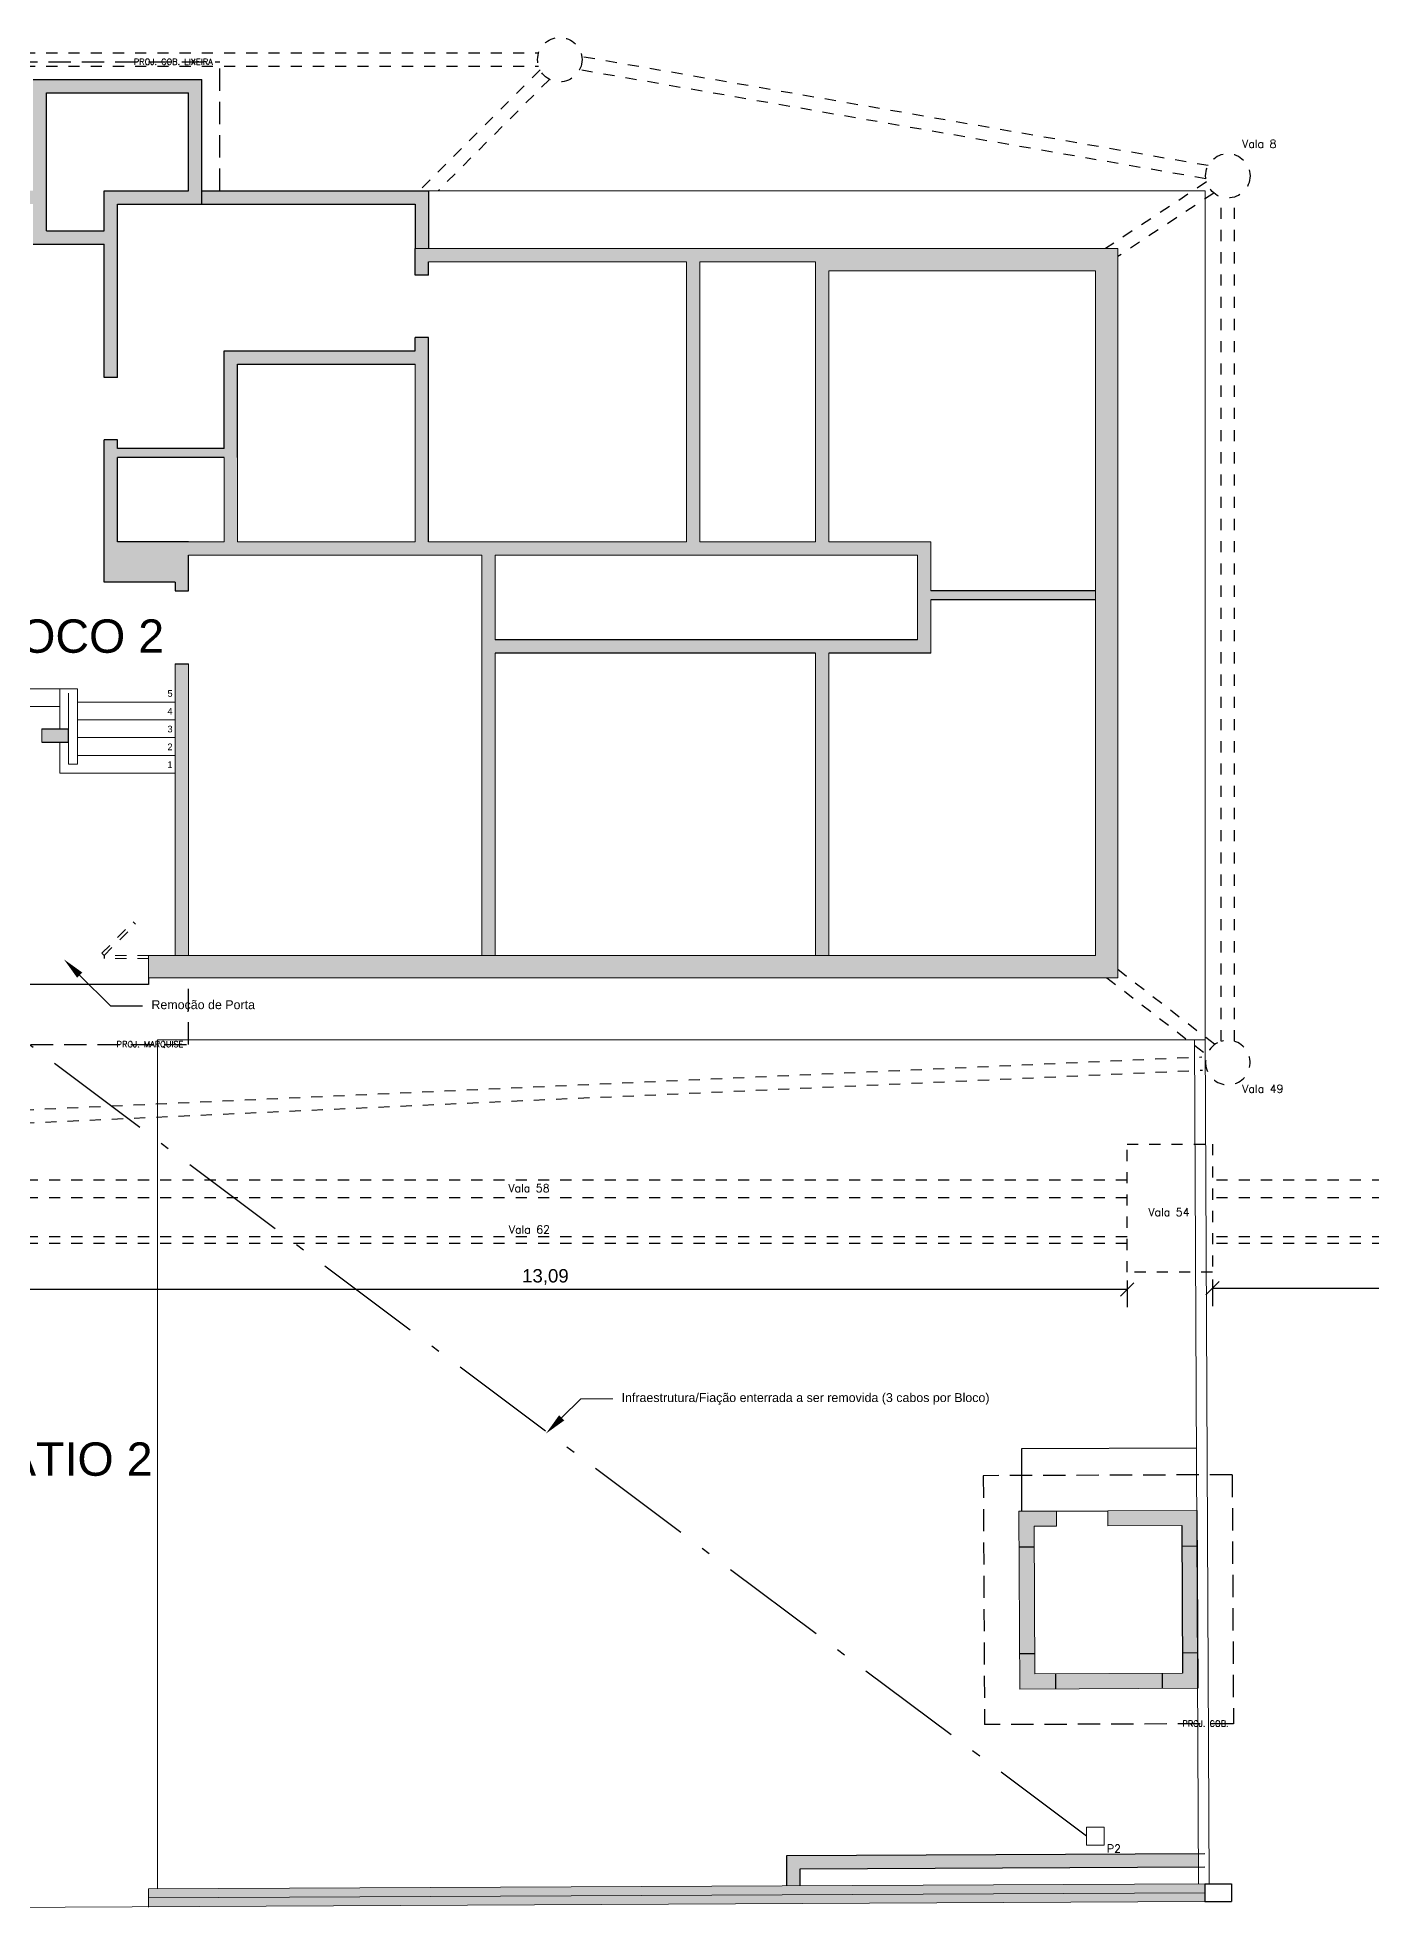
# Model space of a CAD drawing. Extents: x 0 to 11638, y -6007 to 0.
# Drawn here: x 10364.37 to 10379.37, y -5600.02 to -5578.97 of the extents above; entities that cross this region are included whole.
import ezdxf
from ezdxf import colors
from ezdxf.entities.mleader import LeaderData, LeaderLine
from ezdxf.math import Vec2, Vec3

# ---------------------------------------------------------------- set-up
doc = ezdxf.new("R2010")
doc.units = 0
for name, pattern in [('ACAD_ISO10W100', [18, 12, -3, 0, -3]), ('CACHE', [0.375, 0.25, -0.125]), ('DASHED', [0.25, 0.125, -0.125])]:
    doc.linetypes.add(name, pattern=pattern)
doc.layers.get('Defpoints').update_dxf_attribs({"linetype": 'CONTINUOUS'})
for name, color, linetype, lineweight in [('ARQ - Alvenaria Alta', 251, 'CONTINUOUS', 13), ('ARQ - Alvenaria Média-Baixa', 252, 'CONTINUOUS', 20), ('ARQ - Desnível', 8, 'CONTINUOUS', 20), ('ARQ - Escadas', 1, 'CONTINUOUS', 9), ('ARQ - Esquadrias', 1, 'CONTINUOUS', 9), ('ARQ - Grades', 1, 'CONTINUOUS', 15), ('ARQ - Guias Calçadas Sarjetas', 254, 'CONTINUOUS', 20), ('ARQ - Textos', 4, 'CONTINUOUS', 5), ('Elétrica', 30, 'CONTINUOUS', 20)]:
    doc.layers.add(name, color=color, linetype=linetype, lineweight=lineweight)
for name, color, linetype in [('ARQ - Cotas', 1, 'CONTINUOUS'), ('ARQ - Desnível Terreno', 14, 'CONTINUOUS'), ('ARQ - Projeções', 253, 'CACHE')]:
    doc.layers.add(name, color=color, linetype=linetype)
doc.styles.add('ROMANS', font='romans.shx', dxfattribs={"height": 0.3})
doc.styles.get("Standard").update_dxf_attribs({"font": 'arial.ttf', "height": 0.15})
doc.dimstyles.get("Standard").update_dxf_attribs({"dimtxt": 0.1, "dimasz": 0.15, "dimexe": 0.2, "dimexo": 0.2, "dimgap": 0.05, "dimtad": 1, "dimzin": 0, "dimtxsty": 'STANDARD', "dimblk": 'OBLIQUE', "dimcen": 0.5, "dimclrd": 256, "dimclre": 256, "dimclrt": 256, "dimadec": 0, "dimazin": 0, "dimtfac": 1, "dimtmove": 0, "dimatfit": 3, "dimfxl": 0.1, "dimfxlon": 1, "dimtfillclr": 256, "dimtolj": 1, "dimtzin": 0, "dimlwd": -1, "dimarcsym": 0})

# ---------------------------------------------------------------- blocks, each defined once
blk = doc.blocks.new('_Oblique')
at = {"layer": 'ARQ - Esquadrias', "color": 0, "lineweight": -2}
blk.add_line((-0.5, -0.5), (0.5, 0.5), dxfattribs=at)
blk = doc.blocks.new('*D909')
at = {"layer": 'ARQ - Cotas', "lineweight": -2, "transparency": 16777216}
for p, q in [((10363.536, -5592.956), (10363.536, -5593.256)), ((10376.622, -5592.954), (10376.622, -5593.254))]:
    blk.add_line(p, q, dxfattribs=at)
at = {"layer": 'ARQ - Cotas', "transparency": 16777216}
blk.add_line((10376.622, -5593.054), (10363.536, -5593.056), dxfattribs=at)
at = {"layer": 'Defpoints', "color": 0, "lineweight": -2, "transparency": 16777216}
for p in [(10363.536, -5592.026), (10376.621, -5592.024), (10363.536, -5593.056)]:
    blk.add_point(p, dxfattribs=at)
at = {"layer": 'ARQ - Cotas', "transparency": 16777216, "xscale": 0.15, "yscale": 0.15, "zscale": 0.15}
for p, rotation in [((10363.536, -5593.056), 180.0094975595223), ((10376.622, -5593.054), 0.0094975595223623)]:
    blk.add_blockref('_Oblique', p, dxfattribs=dict(at, rotation=rotation))
at = {"layer": 'ARQ - Cotas', "lineweight": -2, "transparency": 16777216, "insert": (10370.079, -5592.915), "char_height": 0.15, "attachment_point": 5, "rotation": 0.0095}
blk.add_mtext('\\A1;13,09', dxfattribs=at)
blk = doc.blocks.new('*D917')
at = {"layer": 'ARQ - Cotas', "lineweight": -2, "transparency": 16777216}
for p, q in [((10377.582, -5592.941), (10377.582, -5593.241)), ((10394.252, -5592.939), (10394.252, -5593.239))]:
    blk.add_line(p, q, dxfattribs=at)
at = {"layer": 'ARQ - Cotas', "transparency": 16777216}
blk.add_line((10377.582, -5593.041), (10394.252, -5593.039), dxfattribs=at)
at = {"layer": 'Defpoints', "color": 0, "lineweight": -2, "transparency": 16777216}
for p in [(10377.581, -5592.024), (10394.252, -5592.021), (10394.252, -5593.039)]:
    blk.add_point(p, dxfattribs=at)
at = {"layer": 'ARQ - Cotas', "transparency": 16777216, "xscale": 0.15, "yscale": 0.15, "zscale": 0.15}
for p, rotation in [((10377.582, -5593.041), 180.0094975595177), ((10394.252, -5593.039), 0.0094975595177042)]:
    blk.add_blockref('_Oblique', p, dxfattribs=dict(at, rotation=rotation))
at = {"layer": 'ARQ - Cotas', "lineweight": -2, "transparency": 16777216, "insert": (10385.917, -5592.9), "char_height": 0.15, "attachment_point": 5, "rotation": 0.0095}
blk.add_mtext('\\A1;16,67', dxfattribs=at)

msp = doc.modelspace()

# ---------------------------------------------------------------- hatches: boundary and pattern name
at = {"layer": 'ARQ - Alvenaria Alta', "lineweight": -2}
h = msp.add_hatch(color=7, dxfattribs=at)
h.dxf.hatch_style = 1
h.paths.add_polyline_path([(10364.116, -5582.498), (10363.316, -5582.498), (10363.316, -5581.648), (10363.166, -5581.648), (10363.166, -5582.498), (10361.416, -5582.498), (10361.416, -5583.298), (10360.616, -5583.298), (10360.616, -5581.348), (10352.616, -5581.348), (10352.616, -5589.548), (10363.616, -5589.548), (10363.616, -5589.298), (10363.319, -5589.298), (10352.866, -5589.298), (10352.866, -5585.298), (10354.716, -5585.298), (10354.716, -5585.898), (10355.866, -5585.898), (10355.866, -5589.298), (10356.016, -5589.298), (10356.016, -5585.898), (10359.616, -5585.898), (10359.616, -5589.298), (10359.766, -5589.298), (10359.766, -5584.798), (10363.166, -5584.798), (10363.166, -5585.198), (10363.316, -5585.198), (10363.316, -5585.098), (10364.116, -5585.098)])
h.paths.add_polyline_path([(10363.166, -5584.648), (10361.966, -5584.648), (10361.966, -5583.298), (10361.566, -5583.298), (10361.566, -5582.648), (10363.966, -5582.648), (10363.966, -5584.648)], flags=16)
h.paths.add_polyline_path([(10361.816, -5584.648), (10360.616, -5584.648), (10360.616, -5583.448), (10361.816, -5583.448)], flags=16)
h.paths.add_polyline_path([(10360.466, -5584.648), (10357.466, -5584.648), (10357.466, -5581.498), (10360.466, -5581.498)], flags=16)
h.paths.add_polyline_path([(10359.616, -5584.798), (10359.616, -5585.748), (10354.866, -5585.748), (10354.866, -5584.798)], flags=16)
h.paths.add_polyline_path([(10357.316, -5584.648), (10356.016, -5584.648), (10356.016, -5581.498), (10357.316, -5581.498)], flags=16)
h.paths.add_polyline_path([(10355.866, -5584.648), (10354.716, -5584.648), (10354.716, -5585.198), (10352.866, -5585.198), (10352.866, -5581.598), (10355.866, -5581.598)], flags=16)
h.paths.add_polyline_path([(10363.316, -5586.018), (10363.166, -5586.018), (10363.166, -5589.298), (10363.234, -5589.298), (10363.234, -5588.098), (10363.616, -5588.098), (10363.616, -5587.948), (10363.316, -5587.948), (10363.316, -5586.898), (10363.616, -5586.898), (10363.616, -5586.748), (10363.316, -5586.748)], flags=17)
h.paths.add_polyline_path([(10374.416, -5584.648), (10373.266, -5584.648), (10373.266, -5581.598), (10376.266, -5581.598), (10376.266, -5589.298), (10365.616, -5589.298), (10365.616, -5589.548), (10376.516, -5589.548), (10376.516, -5581.348), (10368.616, -5581.348), (10368.616, -5581.648), (10368.766, -5581.648), (10368.766, -5581.498), (10371.666, -5581.498), (10371.666, -5584.648), (10368.766, -5584.648), (10368.766, -5582.348), (10368.616, -5582.348), (10368.616, -5582.498), (10366.466, -5582.498), (10366.466, -5583.598), (10365.266, -5583.598), (10365.266, -5583.498), (10365.116, -5583.498), (10365.116, -5585.098), (10365.916, -5585.098), (10365.916, -5585.198), (10366.066, -5585.198), (10366.066, -5584.798), (10369.366, -5584.798), (10369.366, -5589.298), (10369.516, -5589.298), (10369.516, -5585.898), (10373.116, -5585.898), (10373.116, -5589.298), (10373.266, -5589.298), (10373.266, -5585.898), (10374.416, -5585.898), (10374.416, -5585.298), (10376.266, -5585.298), (10376.266, -5585.198), (10374.416, -5585.198)])
h.paths.add_polyline_path([(10365.266, -5584.648), (10365.266, -5583.698), (10366.466, -5583.698), (10366.466, -5584.648), (10366.066, -5584.648)], flags=16)
h.paths.add_polyline_path([(10366.616, -5584.648), (10366.616, -5582.648), (10368.616, -5582.648), (10368.616, -5584.648)], flags=16)
h.paths.add_polyline_path([(10369.516, -5584.798), (10374.266, -5584.798), (10374.266, -5585.748), (10369.516, -5585.748)], flags=16)
h.paths.add_polyline_path([(10371.816, -5584.648), (10371.816, -5581.498), (10373.116, -5581.498), (10373.116, -5584.648)], flags=16)
h.paths.add_polyline_path([(10363.416, -5580.698), (10363.166, -5580.698), (10363.166, -5580.948), (10363.316, -5580.948), (10363.316, -5580.848), (10363.416, -5580.848)])
h.paths.add_polyline_path([(10366.216, -5579.448), (10364.316, -5579.448), (10364.316, -5580.698), (10364.216, -5580.698), (10364.216, -5580.848), (10364.316, -5580.848), (10364.316, -5581.298), (10365.116, -5581.298), (10365.116, -5582.798), (10365.266, -5582.798), (10365.266, -5580.848), (10366.216, -5580.848)])
h.paths.add_polyline_path([(10364.466, -5579.598), (10366.066, -5579.598), (10366.066, -5580.698), (10365.116, -5580.698), (10365.116, -5581.148), (10364.466, -5581.148)], flags=16)
h = msp.add_hatch(color=7, dxfattribs=at)
h.dxf.hatch_style = 1
h.paths.add_polyline_path([(10364.716, -5586.748), (10364.416, -5586.748), (10364.416, -5586.898), (10364.716, -5586.898)])
h.paths.add_polyline_path([(10366.066, -5586.018), (10365.916, -5586.018), (10365.916, -5589.298), (10366.066, -5589.298)])
h = msp.add_hatch(color=7, dxfattribs=at)
h.dxf.hatch_style = 1
h.paths.add_polyline_path([(10375.577, -5595.718), (10375.827, -5595.717), (10375.826, -5595.547), (10375.406, -5595.549), (10375.408, -5595.949), (10375.578, -5595.948)])
h.paths.add_polyline_path([(10375.578, -5595.948), (10375.408, -5595.949), (10375.414, -5597.149), (10375.584, -5597.148)])
h.paths.add_polyline_path([(10375.815, -5597.377), (10375.585, -5597.378), (10375.584, -5597.148), (10375.414, -5597.149), (10375.416, -5597.549), (10375.816, -5597.547)])
h.paths.add_polyline_path([(10377.015, -5597.371), (10375.815, -5597.377), (10375.816, -5597.547), (10377.016, -5597.541)])
h.paths.add_polyline_path([(10377.414, -5597.139), (10377.244, -5597.14), (10377.245, -5597.37), (10377.015, -5597.371), (10377.016, -5597.541), (10377.416, -5597.539)])
h.paths.add_polyline_path([(10377.408, -5595.939), (10377.238, -5595.94), (10377.244, -5597.14), (10377.414, -5597.139)])
h.paths.add_polyline_path([(10377.406, -5595.539), (10376.406, -5595.544), (10376.407, -5595.714), (10377.237, -5595.71), (10377.238, -5595.94), (10377.408, -5595.939)])
at = {"layer": 'ARQ - Alvenaria Média-Baixa', "lineweight": -2}
h = msp.add_hatch(color=256, dxfattribs=at)
h.dxf.hatch_style = 1
h.paths.add_polyline_path([(10363.166, -5580.698), (10360.466, -5580.698), (10360.466, -5581.348), (10360.616, -5581.348), (10360.616, -5580.848), (10363.166, -5580.848)])
h.paths.add_polyline_path([(10363.316, -5579.598), (10363.166, -5579.598), (10363.166, -5580.698), (10363.316, -5580.698)])
h.paths.add_polyline_path([(10368.766, -5580.698), (10366.216, -5580.698), (10366.216, -5580.848), (10368.616, -5580.848), (10368.616, -5581.348), (10368.766, -5581.348)])
h = msp.add_hatch(color=256, dxfattribs=at)
h.dxf.hatch_style = 1
h.paths.add_polyline_path([(10377.425, -5599.549), (10377.425, -5599.399), (10372.796, -5599.422), (10372.796, -5599.762), (10372.946, -5599.761), (10372.945, -5599.572)])
h = msp.add_hatch(color=256, dxfattribs=at)
h.dxf.hatch_style = 1
h.paths.add_polyline_path([(10377.496, -5599.739), (10365.616, -5599.796), (10365.615, -5599.896), (10377.496, -5599.839)])
h.paths.add_polyline_path([(10377.496, -5599.839), (10365.615, -5599.896), (10365.615, -5599.997), (10377.496, -5599.939)])

# ---------------------------------------------------------------- linework, layer by layer
at = {"layer": 'ARQ - Alvenaria Alta', "lineweight": -2}
for p, q in [((10364.316, -5579.448), (10366.216, -5579.448)), ((10366.216, -5580.848), (10366.216, -5579.448)), ((10364.466, -5581.148), (10364.466, -5579.598)), ((10364.466, -5579.598), (10366.066, -5579.598)), ((10366.066, -5580.698), (10366.066, -5579.598)), ((10365.116, -5581.148), (10365.116, -5580.698)), ((10365.116, -5580.698), (10366.066, -5580.698)), ((10365.266, -5582.798), (10365.266, -5580.848)), ((10365.266, -5580.848), (10366.216, -5580.848)), ((10364.466, -5581.148), (10365.116, -5581.148)), ((10364.316, -5581.298), (10365.116, -5581.298)), ((10365.116, -5582.798), (10365.116, -5581.298)), ((10368.616, -5581.648), (10368.616, -5581.348)), ((10368.766, -5581.648), (10368.616, -5581.648)), ((10368.766, -5581.648), (10368.766, -5581.498)), ((10366.466, -5583.598), (10366.466, -5582.498)), ((10366.466, -5582.498), (10368.616, -5582.498)), ((10368.616, -5582.498), (10368.616, -5582.348)), ((10368.766, -5582.348), (10368.616, -5582.348)), ((10368.766, -5584.648), (10368.766, -5582.348)), ((10366.616, -5583.698), (10366.616, -5582.648)), ((10366.616, -5582.648), (10368.616, -5582.648)), ((10365.266, -5582.798), (10365.116, -5582.798)), ((10365.266, -5583.498), (10365.116, -5583.498)), ((10365.116, -5585.098), (10365.116, -5583.498)), ((10365.266, -5583.598), (10365.266, -5583.498)), ((10366.466, -5583.598), (10365.266, -5583.598)), ((10366.466, -5583.698), (10365.266, -5583.698)), ((10365.266, -5584.648), (10365.266, -5583.698)), ((10366.066, -5584.648), (10365.266, -5584.648)), ((10366.066, -5585.198), (10366.066, -5584.798)), ((10365.916, -5585.098), (10365.116, -5585.098)), ((10365.916, -5585.098), (10365.916, -5585.198)), ((10365.916, -5585.198), (10366.066, -5585.198)), ((10376.266, -5585.198), (10374.416, -5585.198)), ((10376.266, -5585.298), (10374.416, -5585.298)), ((10374.266, -5585.748), (10369.516, -5585.748)), ((10365.916, -5586.018), (10366.066, -5586.018)), ((10373.116, -5585.898), (10369.516, -5585.898)), ((10374.416, -5585.898), (10373.266, -5585.898)), ((10364.416, -5586.748), (10364.716, -5586.748)), ((10364.416, -5586.898), (10364.716, -5586.898)), ((10364.716, -5586.898), (10364.716, -5586.748)), ((10377.406, -5595.539), (10377.416, -5597.539)), ((10377.237, -5595.71), (10377.245, -5597.37)), ((10375.408, -5595.949), (10375.575, -5595.948)), ((10377.238, -5595.94), (10377.408, -5595.939)), ((10375.414, -5597.149), (10375.584, -5597.148)), ((10377.244, -5597.14), (10377.414, -5597.139)), ((10375.815, -5597.377), (10375.816, -5597.546)), ((10377.015, -5597.371), (10377.016, -5597.54)), ((10377.496, -5599.739), (10377.496, -5599.939)), ((10377.496, -5599.739), (10377.796, -5599.739)), ((10377.796, -5599.739), (10377.796, -5599.939)), ((10377.497, -5599.939), (10377.797, -5599.939))]:
    msp.add_line(p, q, dxfattribs=at)
at = {"layer": 'ARQ - Alvenaria Alta', "ltscale": 0.01, "transparency": 33554684}
for p, q in [((10376.516, -5581.348), (10368.616, -5581.348)), ((10376.516, -5581.348), (10376.516, -5589.548)), ((10371.666, -5581.498), (10368.766, -5581.498)), ((10371.666, -5584.648), (10371.666, -5581.498)), ((10373.116, -5581.498), (10371.816, -5581.498)), ((10371.816, -5584.648), (10371.816, -5581.498)), ((10373.116, -5584.648), (10373.116, -5581.498)), ((10376.266, -5581.598), (10373.266, -5581.598)), ((10373.266, -5584.648), (10373.266, -5581.598)), ((10376.266, -5581.598), (10376.266, -5589.298)), ((10366.616, -5584.648), (10366.616, -5582.648)), ((10368.616, -5584.648), (10368.616, -5582.648)), ((10366.466, -5584.648), (10366.466, -5583.698)), ((10366.066, -5584.648), (10366.466, -5584.648)), ((10366.066, -5584.798), (10369.366, -5584.798)), ((10366.616, -5584.648), (10368.616, -5584.648)), ((10368.766, -5584.648), (10371.666, -5584.648)), ((10369.516, -5584.798), (10374.266, -5584.798)), ((10371.816, -5584.648), (10373.116, -5584.648)), ((10373.266, -5584.648), (10374.416, -5584.648)), ((10376.266, -5589.298), (10365.616, -5589.298)), ((10365.616, -5589.298), (10365.616, -5589.548)), ((10376.516, -5589.548), (10365.616, -5589.548)), ((10375.406, -5595.549), (10375.416, -5597.549)), ((10375.826, -5595.547), (10375.827, -5595.717)), ((10376.406, -5595.544), (10376.407, -5595.714)), ((10375.577, -5595.718), (10375.585, -5597.378))]:
    msp.add_line(p, q, dxfattribs=at)
at = {"layer": 'ARQ - Alvenaria Alta'}
for p, q in [((10369.366, -5589.298), (10369.366, -5584.798)), ((10369.516, -5585.748), (10369.516, -5584.798)), ((10374.266, -5585.748), (10374.266, -5584.798)), ((10374.416, -5585.198), (10374.416, -5584.648)), ((10374.416, -5585.898), (10374.416, -5585.298)), ((10365.916, -5589.298), (10365.916, -5586.018)), ((10366.066, -5589.298), (10366.066, -5586.018)), ((10369.516, -5589.298), (10369.516, -5585.898)), ((10373.116, -5589.298), (10373.116, -5585.898)), ((10373.266, -5589.298), (10373.266, -5585.898)), ((10364.416, -5586.898), (10364.416, -5586.748)), ((10375.826, -5595.547), (10375.406, -5595.549)), ((10377.406, -5595.539), (10376.406, -5595.544)), ((10375.827, -5595.717), (10375.577, -5595.718)), ((10377.237, -5595.71), (10376.407, -5595.714)), ((10377.245, -5597.37), (10375.585, -5597.378)), ((10377.416, -5597.539), (10375.416, -5597.549))]:
    msp.add_line(p, q, dxfattribs=at)
at = {"layer": 'ARQ - Alvenaria Média-Baixa', "lineweight": -2}
for p, q in [((10366.216, -5580.698), (10368.766, -5580.698)), ((10368.766, -5580.698), (10368.766, -5581.348)), ((10366.216, -5580.848), (10368.616, -5580.848)), ((10368.616, -5580.848), (10368.616, -5581.348)), ((10372.796, -5599.422), (10377.495, -5599.399)), ((10372.796, -5599.762), (10372.796, -5599.422)), ((10372.946, -5599.572), (10377.495, -5599.549)), ((10372.946, -5599.762), (10372.945, -5599.572))]:
    msp.add_line(p, q, dxfattribs=at)
at = {"layer": 'ARQ - Alvenaria Média-Baixa'}
for p, q in [((10364.616, -5586.748), (10364.616, -5586.298)), ((10364.816, -5586.298), (10364.616, -5586.298)), ((10364.816, -5587.148), (10364.816, -5586.298)), ((10364.716, -5587.148), (10364.716, -5586.348)), ((10364.816, -5587.148), (10364.716, -5587.148)), ((10377.496, -5599.739), (10365.616, -5599.796)), ((10377.496, -5599.939), (10361.282, -5600.018)), ((10365.616, -5599.796), (10365.615, -5600.001))]:
    msp.add_line(p, q, dxfattribs=at)
at = {"layer": 'ARQ - Cotas', "linetype": 'DASHED', "lineweight": -2}
for p, q in [((10365.091, -5589.273), (10365.444, -5588.92)), ((10365.116, -5589.298), (10365.469, -5588.945)), ((10365.116, -5589.298), (10365.116, -5589.333))]:
    msp.add_line(p, q, dxfattribs=at)
at = {"layer": 'ARQ - Desnível', "lineweight": -2}
for p, q in [((10365.616, -5589.623), (10363.616, -5589.623)), ((10365.616, -5589.548), (10365.616, -5589.623)), ((10377.403, -5594.839), (10375.433, -5594.849)), ((10375.433, -5594.849), (10375.436, -5595.549)), ((10375.826, -5595.547), (10376.406, -5595.544))]:
    msp.add_line(p, q, dxfattribs=at)
at = {"layer": 'ARQ - Desnível Terreno', "linetype": 'DASHED', "lineweight": -2}
for p, q in [((10351.715, -5579.148), (10370.002, -5579.148)), ((10351.715, -5579.298), (10370.002, -5579.298)), ((10370.019, -5579.339), (10368.66, -5580.698)), ((10377.507, -5580.563), (10370.463, -5579.338)), ((10377.533, -5580.415), (10370.488, -5579.19)), ((10370.125, -5579.445), (10368.872, -5580.698)), ((10377.515, -5580.599), (10376.379, -5581.348)), ((10377.597, -5580.724), (10376.516, -5581.438)), ((10377.68, -5590.264), (10377.68, -5580.769)), ((10377.83, -5590.264), (10377.83, -5580.769)), ((10376.516, -5589.454), (10377.612, -5590.298)), ((10376.393, -5589.548), (10377.521, -5590.417)), ((10362.451, -5591.113), (10377.464, -5590.439)), ((10362.457, -5591.262), (10377.47, -5590.588)), ((10376.621, -5592.861), (10376.621, -5591.421)), ((10376.621, -5591.421), (10377.581, -5591.421)), ((10377.581, -5591.421), (10377.581, -5592.861)), ((10376.621, -5591.824), (10363.536, -5591.826)), ((10394.252, -5591.821), (10377.578, -5591.824)), ((10376.621, -5592.024), (10363.536, -5592.026)), ((10394.252, -5592.021), (10377.579, -5592.024)), ((10376.621, -5592.464), (10363.536, -5592.464)), ((10376.621, -5592.539), (10363.536, -5592.539)), ((10394.252, -5592.464), (10377.581, -5592.464)), ((10394.252, -5592.539), (10377.581, -5592.539)), ((10377.581, -5592.861), (10376.621, -5592.861))]:
    msp.add_line(p, q, dxfattribs=at)
for centre in [(10370.241, -5579.223), (10377.755, -5580.53)]:
    msp.add_circle(centre, 0.25, dxfattribs=at)
msp.add_arc((10377.755, -5590.503), 0.25, 117.5424, 107.4576, dxfattribs=at)
at = {"layer": 'ARQ - Escadas'}
for p, q in [((10364.616, -5586.298), (10363.316, -5586.298)), ((10363.316, -5586.498), (10364.616, -5586.498)), ((10364.816, -5586.448), (10365.916, -5586.448)), ((10364.816, -5586.648), (10365.916, -5586.648)), ((10364.616, -5587.248), (10364.616, -5586.898)), ((10364.816, -5586.848), (10365.916, -5586.848)), ((10364.816, -5587.048), (10365.916, -5587.048)), ((10364.616, -5587.248), (10365.916, -5587.248))]:
    msp.add_line(p, q, dxfattribs=at)
at = {"layer": 'ARQ - Esquadrias', "linetype": 'DASHED', "lineweight": -2}
for p, q in [((10365.444, -5588.92), (10365.469, -5588.945)), ((10365.116, -5589.298), (10365.091, -5589.273))]:
    msp.add_line(p, q, dxfattribs=at)
at = {"layer": 'ARQ - Esquadrias', "linetype": 'DASHED', "lineweight": 5}
for p, q in [((10365.616, -5589.298), (10365.116, -5589.298)), ((10365.616, -5589.333), (10365.116, -5589.333))]:
    msp.add_line(p, q, dxfattribs=at)
at = {"layer": 'ARQ - Grades'}
msp.add_line((10377.497, -5599.839), (10365.616, -5599.896), dxfattribs=at)
at = {"layer": 'ARQ - Guias Calçadas Sarjetas', "ltscale": 0.01, "transparency": 33554684}
for p, q in [((10368.766, -5580.698), (10377.501, -5580.698)), ((10377.501, -5580.698), (10377.501, -5590.248)), ((10365.716, -5590.248), (10365.716, -5599.797)), ((10377.501, -5590.248), (10365.716, -5590.248)), ((10377.381, -5590.248), (10377.426, -5599.739)), ((10377.501, -5590.248), (10377.546, -5599.738))]:
    msp.add_line(p, q, dxfattribs=at)
at = {"layer": 'ARQ - Projeções', "lineweight": -2}
for p, q in [((10364.116, -5579.248), (10366.416, -5579.248)), ((10366.416, -5580.698), (10366.416, -5579.248)), ((10366.066, -5590.298), (10366.066, -5589.548)), ((10363.166, -5590.298), (10366.066, -5590.298)), ((10377.804, -5595.139), (10377.818, -5597.939))]:
    msp.add_line(p, q, dxfattribs=at)
at = {"layer": 'ARQ - Projeções'}
for p, q in [((10377.804, -5595.139), (10375.004, -5595.149)), ((10375.004, -5595.149), (10375.018, -5597.949)), ((10377.818, -5597.939), (10375.018, -5597.949))]:
    msp.add_line(p, q, dxfattribs=at)
at = {"layer": 'Elétrica', "linetype": 'ACAD_ISO10W100', "lineweight": -2, "ltscale": 0.1}
msp.add_line((10376.165, -5599.204), (10363.266, -5589.548), dxfattribs=at)
at = {"layer": 'Elétrica', "linetype": 'ByBlock'}
for p, q in [((10376.365, -5599.104), (10376.165, -5599.104)), ((10376.165, -5599.104), (10376.165, -5599.304)), ((10376.365, -5599.304), (10376.365, -5599.104)), ((10376.165, -5599.304), (10376.365, -5599.304))]:
    msp.add_line(p, q, dxfattribs=at)

# ---------------------------------------------------------------- texts
at = {"layer": 'ARQ - Desnível Terreno', "linetype": 'ByBlock', "char_height": 0.09, "attachment_point": 1, "style": 'ROMANS'}
for s, insert in [('Vala 8', (10377.916, -5580.125)), ('Vala 49', (10377.917, -5590.752)), ('Vala 58', (10369.663, -5591.87)), ('Vala 54', (10376.861, -5592.14)), ('Vala 62', (10369.668, -5592.336))]:
    msp.add_mtext_dynamic_manual_height_columns(s, width=1.97206, gutter_width=18, heights=[0], dxfattribs=dict(at, insert=insert))
at = {"layer": 'ARQ - Escadas', "char_height": 0.075, "attachment_point": 5}
for s, insert in [('4', (10365.857, -5586.552)), ('5', (10365.857, -5586.352)), ('3', (10365.857, -5586.752)), ('2', (10365.857, -5586.952)), ('1', (10365.857, -5587.152))]:
    msp.add_mtext(s, dxfattribs=dict(at, insert=insert))
at = {"layer": 'ARQ - Projeções', "lineweight": -2, "char_height": 0.0675, "attachment_point": 1, "style": 'ROMANS'}
for s, insert in [('\\pxqc;PROJ. COB. LIXEIRA', (10365.185, -5579.213)), ('\\pxqc;PROJ. MARQUISE', (10364.923, -5590.263)), ('PROJ. COB.', (10377.243, -5597.904))]:
    msp.add_mtext_dynamic_manual_height_columns(s, width=1.41912, gutter_width=13.5, heights=[0], dxfattribs=dict(at, insert=insert))
at = {"layer": 'ARQ - Textos', "linetype": 'Continuous', "char_height": 0.375, "attachment_point": 1}
for s, insert in [('BLOCO 2', (10363.52, -5585.519)), ('PÁTIO 2', (10363.652, -5594.775))]:
    msp.add_mtext_dynamic_manual_height_columns(s, width=20.35412, gutter_width=5.023, heights=[0], dxfattribs=dict(at, insert=insert))
at = {"layer": 'Elétrica', "linetype": 'ByBlock', "insert": (10376.394, -5599.299), "char_height": 0.09, "attachment_point": 1, "style": 'ROMANS'}
msp.add_mtext_dynamic_manual_height_columns('P2', width=2.12487, gutter_width=18, heights=[0], dxfattribs=at)

# ---------------------------------------------------------------- dimensions: what is measured, and where the dimension line sits
at = {"layer": 'ARQ - Cotas', "lineweight": -2}
for p1, p2, distance, picture, middle in [((10376.621, -5592.024), (10363.536, -5592.026), 1.03, '*D909', (10370.079, -5592.915)), ((10377.581, -5592.024), (10394.252, -5592.021), -1.018, '*D917', (10385.917, -5592.9))]:
    dim = msp.add_aligned_dim(p1=p1, p2=p2, distance=distance, dimstyle='STANDARD', dxfattribs=at)
    dim.commit()
    dim.dimension.update_dxf_attribs({"geometry": picture, "text_midpoint": middle})

# ---------------------------------------------------------------- leaders
ml = msp.add_multileader_mtext('Standard', dxfattribs=at)
ml.set_content('Remoção de Porta', color=256, style='STANDARD')
ml.set_leader_properties(color=256, linetype='BYLAYER', lineweight=-1)
ml.build(insert=Vec2(0, 0))
ml.multileader.update_dxf_attribs({"text_right_attachment_type": 6, "dogleg_length": 0.36, "arrow_head_size": 0.25})
ctx = ml.context
ctx.base_point, ctx.char_height, ctx.arrow_head_size, ctx.landing_gap_size, ctx.plane_origin = Vec3(10365.548, -5589.866), 0.1, 0.25, 0.1, Vec3(10364.664, -5589.342)
ctx.right_attachment = 6
notes = []
notes.append((ctx, [(0, (1, 1, 0), (10365.188, -5589.866), (1, 0), 0.36, [(0, [(10364.664, -5589.342)], 0, [])])]))
ctx.mtext.insert, ctx.mtext.flow_direction = Vec3(10365.648, -5589.802), 5
at = {"layer": 'Elétrica', "linetype": 'ByBlock'}
ml = msp.add_multileader_mtext('Standard', dxfattribs=at)
ml.set_content('Infraestrutura/Fiação enterrada a ser removida (3 cabos por Bloco)', color=256, style='STANDARD')
ml.set_leader_properties(color=256, linetype='BYLAYER', lineweight=-1)
ml.build(insert=Vec2(0, 0))
ml.multileader.update_dxf_attribs({"text_right_attachment_type": 6, "dogleg_length": 0.36, "arrow_head_size": 0.25})
ctx = ml.context
ctx.base_point, ctx.char_height, ctx.arrow_head_size, ctx.landing_gap_size, ctx.plane_origin = Vec3(10370.836, -5594.285), 0.1, 0.25, 0.1, Vec3(10370.085, -5594.676)
ctx.right_attachment = 6
notes.append((ctx, [(0, (1, 1, 0), (10370.476, -5594.285), (1, 0), 0.36, [(0, [(10370.085, -5594.676)], 0, [])])]))
ctx.mtext.insert, ctx.mtext.flow_direction = Vec3(10370.936, -5594.221), 5
for ctx, leaders in notes:
    for number, flags, end, landing, length, lines in leaders:
        leader = LeaderData()
        leader.index, (leader.has_last_leader_line, leader.has_dogleg_vector, leader.attachment_direction) = number, flags
        leader.last_leader_point, leader.dogleg_vector, leader.dogleg_length = Vec3(end), Vec3(landing), length
        for number, points, colour, breaks in lines:
            line = LeaderLine()
            line.index, line.vertices, line.color, line.breaks = number, Vec3.list(points), colors.encode_raw_color(colour), breaks
            leader.lines.append(line)
        ctx.leaders.append(leader)

doc.saveas('drawing.dxf')
